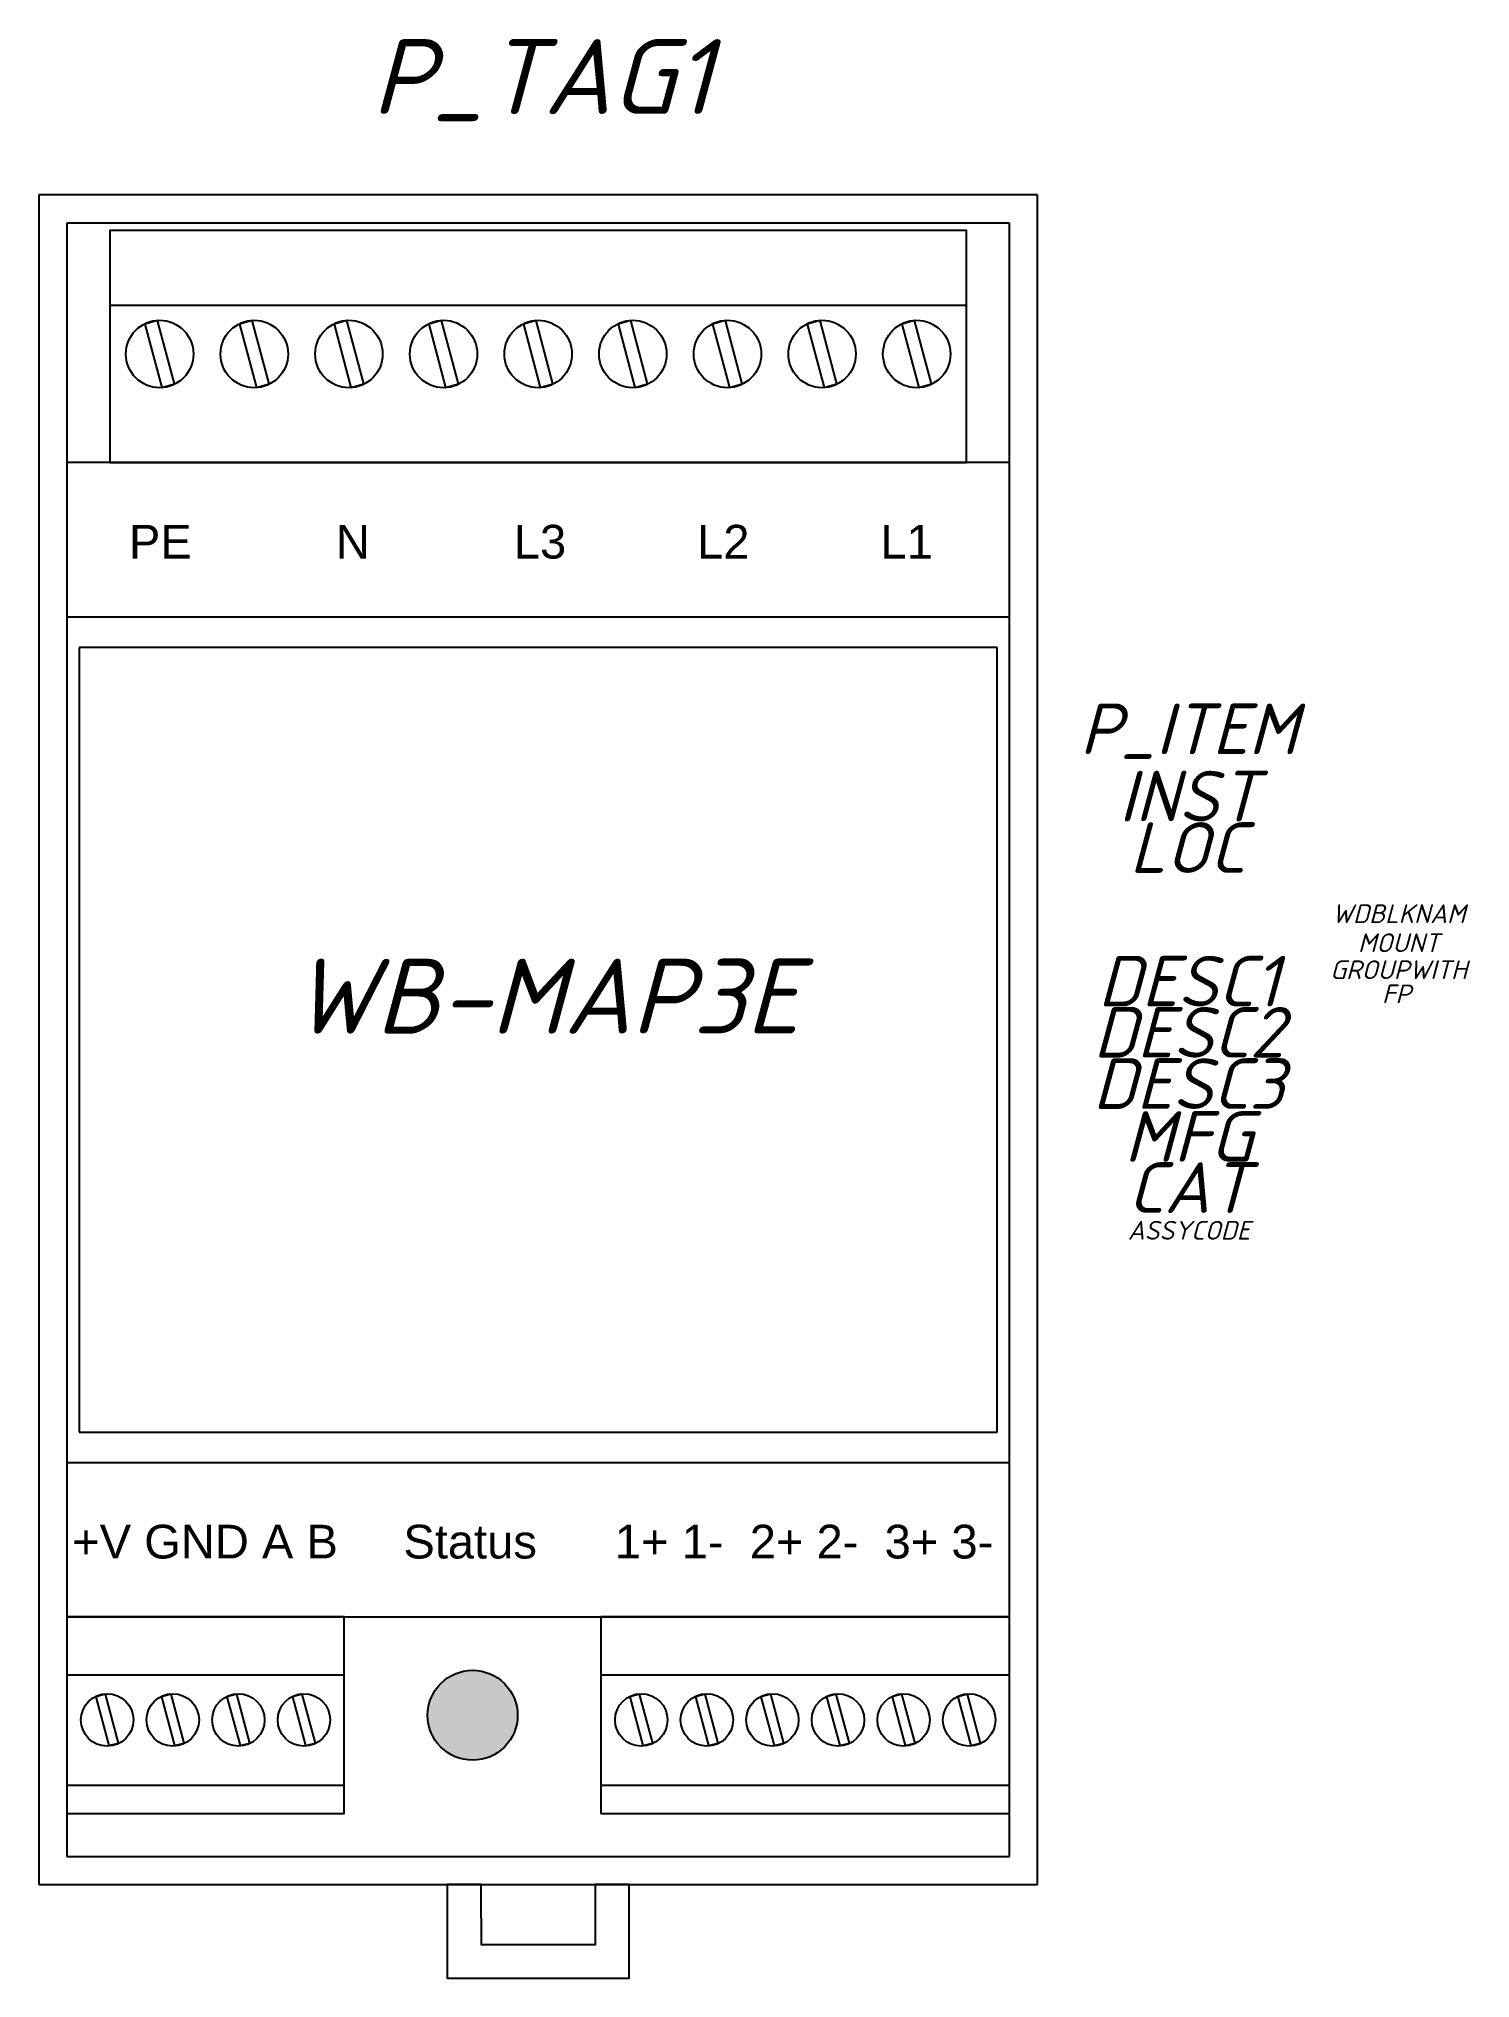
# Model space of a CAD drawing. Header units: millimetres. Extents: x 0 to 76, y -29 to 74.
import ezdxf
from ezdxf.enums import TextEntityAlignment as Align

# ---------------------------------------------------------------- set-up
doc = ezdxf.new("R2010")
doc.units = ezdxf.units.MM
doc.header["$LTSCALE"] = 6
doc.layers.add('Винты', color=8, linetype='Continuous')
doc.layers.add('Клеммники', color=7, linetype='Continuous', true_color=0x3aa36a)
doc.styles.add('WD_IEC', font='isocpeui.ttf', dxfattribs={"height": 2.5})
doc.styles.add('Подписи к клеммникам', font='arial.ttf', dxfattribs={"height": 1.8})

# ---------------------------------------------------------------- blocks, each defined once
blk = doc.blocks.new('*U4')
at = {"layer": 'Винты'}
blk.add_lwpolyline([(0.09, -1.37), (0.61, -1.24), (-0.09, 1.37), (-0.61, 1.24)], close=True, dxfattribs=at)
blk.add_circle((0, 0), 1.4, dxfattribs=at)
blk = doc.blocks.new('*U5')
at = {"layer": 'Клеммники', "color": 0, "linetype": 'ByBlock', "lineweight": -2, "transparency": 16777216}
for p in [(0, 0), (3.5, 0), (7, 0), (10.5, 0)]:
    blk.add_blockref('*U4', p, dxfattribs=at)
blk = doc.blocks.new('*U2')
at = {"layer": 'Винты'}
blk.add_lwpolyline([(0.09, -1.37), (0.61, -1.24), (-0.09, 1.37), (-0.61, 1.24)], close=True, dxfattribs=at)
blk.add_circle((0, 0), 1.4, dxfattribs=at)
blk = doc.blocks.new('*U3')
at = {"layer": 'Клеммники', "color": 0, "linetype": 'ByBlock', "lineweight": -2, "transparency": 16777216}
for p in [(0, 0), (3.5, 0), (7, 0), (10.5, 0), (14, 0), (17.5, 0)]:
    blk.add_blockref('*U2', p, dxfattribs=at)
blk = doc.blocks.new('*U0')
at = {"layer": 'Винты'}
blk.add_lwpolyline([(0.11, -1.78), (0.79, -1.6), (-0.11, 1.78), (-0.79, 1.6)], close=True, dxfattribs=at)
blk.add_circle((0, 0), 1.8, dxfattribs=at)
blk = doc.blocks.new('*U1')
at = {"layer": 'Винты', "color": 0, "linetype": 'ByBlock', "lineweight": -2, "transparency": 16777216}
for p in [(0, 0), (5.05, 0), (10.1, 0), (15.15, 0), (20.2, 0), (25.25, 0), (30.3, 0), (35.35, 0), (40.4, 0)]:
    blk.add_blockref('*U0', p, dxfattribs=at)

msp = doc.modelspace()

# ---------------------------------------------------------------- hatches: boundary and pattern name
at = {"true_color": 0x136734}
h = msp.add_hatch(color=116, dxfattribs=at)
h.dxf.hatch_style = 1
h.paths.add_polyline_path([(25.55, -15.01, 1), (20.75, -15.01, 1)])

# ---------------------------------------------------------------- linework, layer by layer
for p, q in [((53.3, 66.15), (0, 66.15)), ((0, 66.15), (0, -24.05)), ((53.3, -24.05), (53.3, 66.15)), ((51.8, 64.65), (1.5, 64.65)), ((1.5, 64.65), (1.5, -22.55)), ((51.8, -22.55), (51.8, 64.65)), ((51.8, 51.86), (1.5, 51.86)), ((53.3, -9.76), (53.3, 51.86)), ((51.8, 43.62), (1.5, 43.62)), ((51.15, 42), (2.15, 42)), ((2.15, 42), (2.15, 0.1)), ((51.15, 0.1), (51.15, 42)), ((2.15, 0.1), (51.15, 0.1)), ((1.5, -1.52), (51.8, -1.52)), ((53.3, -1.52), (53.3, -1.52)), ((1.5, -9.76), (1.5, -9.76)), ((1.5, -9.76), (51.8, -9.76)), ((1.5, -22.55), (51.8, -22.55)), ((0, -24.05), (53.3, -24.05)), ((23.6, -25.85), (23.6, -24.05)), ((29.7, -25.85), (29.7, -24.05))]:
    msp.add_line(p, q)
for points in [[(3.79, 51.86), (49.51, 51.86), (49.51, 64.26), (3.79, 64.26)], [(3.79, 60.26), (49.51, 60.26), (49.51, 64.26), (3.79, 64.26)], [(1.5, -20.26), (16.3, -20.26), (16.3, -9.76), (1.5, -9.76)], [(1.5, -12.86), (16.3, -12.86), (16.3, -9.76), (1.5, -9.76)], [(30, -20.26), (51.8, -20.26), (51.8, -9.76), (30, -9.76)], [(30, -12.86), (51.8, -12.86), (51.8, -9.76), (30, -9.76)], [(1.5, -20.26), (16.3, -20.26), (16.3, -18.76), (1.5, -18.76)], [(30, -20.26), (51.8, -20.26), (51.8, -18.76), (30, -18.76)]]:
    msp.add_lwpolyline(points, close=True)
for points in [[(0, 43.62), (0, 43.62), (0, -1.52)], [(23.6, -24.05), (21.8, -24.05), (21.8, -29.05), (31.5, -29.05), (31.5, -24.05), (29.7, -24.05)], [(23.6, -25.85), (23.6, -27.25), (29.7, -27.25), (29.7, -25.85)]]:
    msp.add_lwpolyline(points)
msp.add_circle((23.15, -15.01), 2.4)

# ---------------------------------------------------------------- block references
for name, p in [('*U1', (6.45, 57.66)), ('*U5', (3.65, -15.26)), ('*U3', (32.15, -15.26))]:
    msp.add_blockref(name, p)

# ---------------------------------------------------------------- texts
at = {"style": 'Подписи к клеммникам'}
for s, p in [('PE           N           L3          L2          L1', (4.81, 46.74)), ('+V GND A B     Status', (1.78, -6.64)), ('1+ 1-  2+ 2-  3+ 3-', (30.74, -6.64))]:
    msp.add_text(s, height=1.8, dxfattribs=at).set_placement(p)
at = {"insert": (13.51, 25.38), "char_height": 4, "attachment_point": 1, "style": 'WD_IEC'}
msp.add_mtext_dynamic_manual_height_columns('WB-MAP3E', width=30.6637, gutter_width=12.5, heights=[0], dxfattribs=at)
at = {"style": 'WD_IEC'}
for tag, height, p in [('P_TAG1', 4, (26.85, 70.47)), ('DESC1', 2.7, (61.36, 22.83)), ('DESC2', 2.7, (61.36, 20.1)), ('DESC3', 2.7, (61.36, 17.36))]:
    msp.add_attdef(tag, text='', height=height, dxfattribs=at).set_placement(p, align=Align.CENTER)
for tag, text, height, flags, p in [('P_ITEM', '', 2.7, 1, (61.36, 36.3)), ('INST', '', 2.7, 1, (61.36, 32.71)), ('LOC', '', 2.7, 1, (61.3, 29.96)), ('WDBLKNAM', 'AM', 1, 1, (72.57, 27.28)), ('MOUNT', '', 1, 1, (72.57, 25.73)), ('GROUPWITH', '', 1, 1, (72.57, 24.29)), ('FP', '', 1, 1, (72.45, 23)), ('MFG', '', 2.7, 1, (61.36, 14.54)), ('CAT', '', 2.7, 1, (61.36, 11.81)), ('ASSYCODE', '', 1, 9, (61.38, 10.38))]:
    msp.add_attdef(tag, text=text, height=height, dxfattribs=dict(at, flags=flags)).set_placement(p, align=Align.CENTER)

doc.saveas('drawing.dxf')
